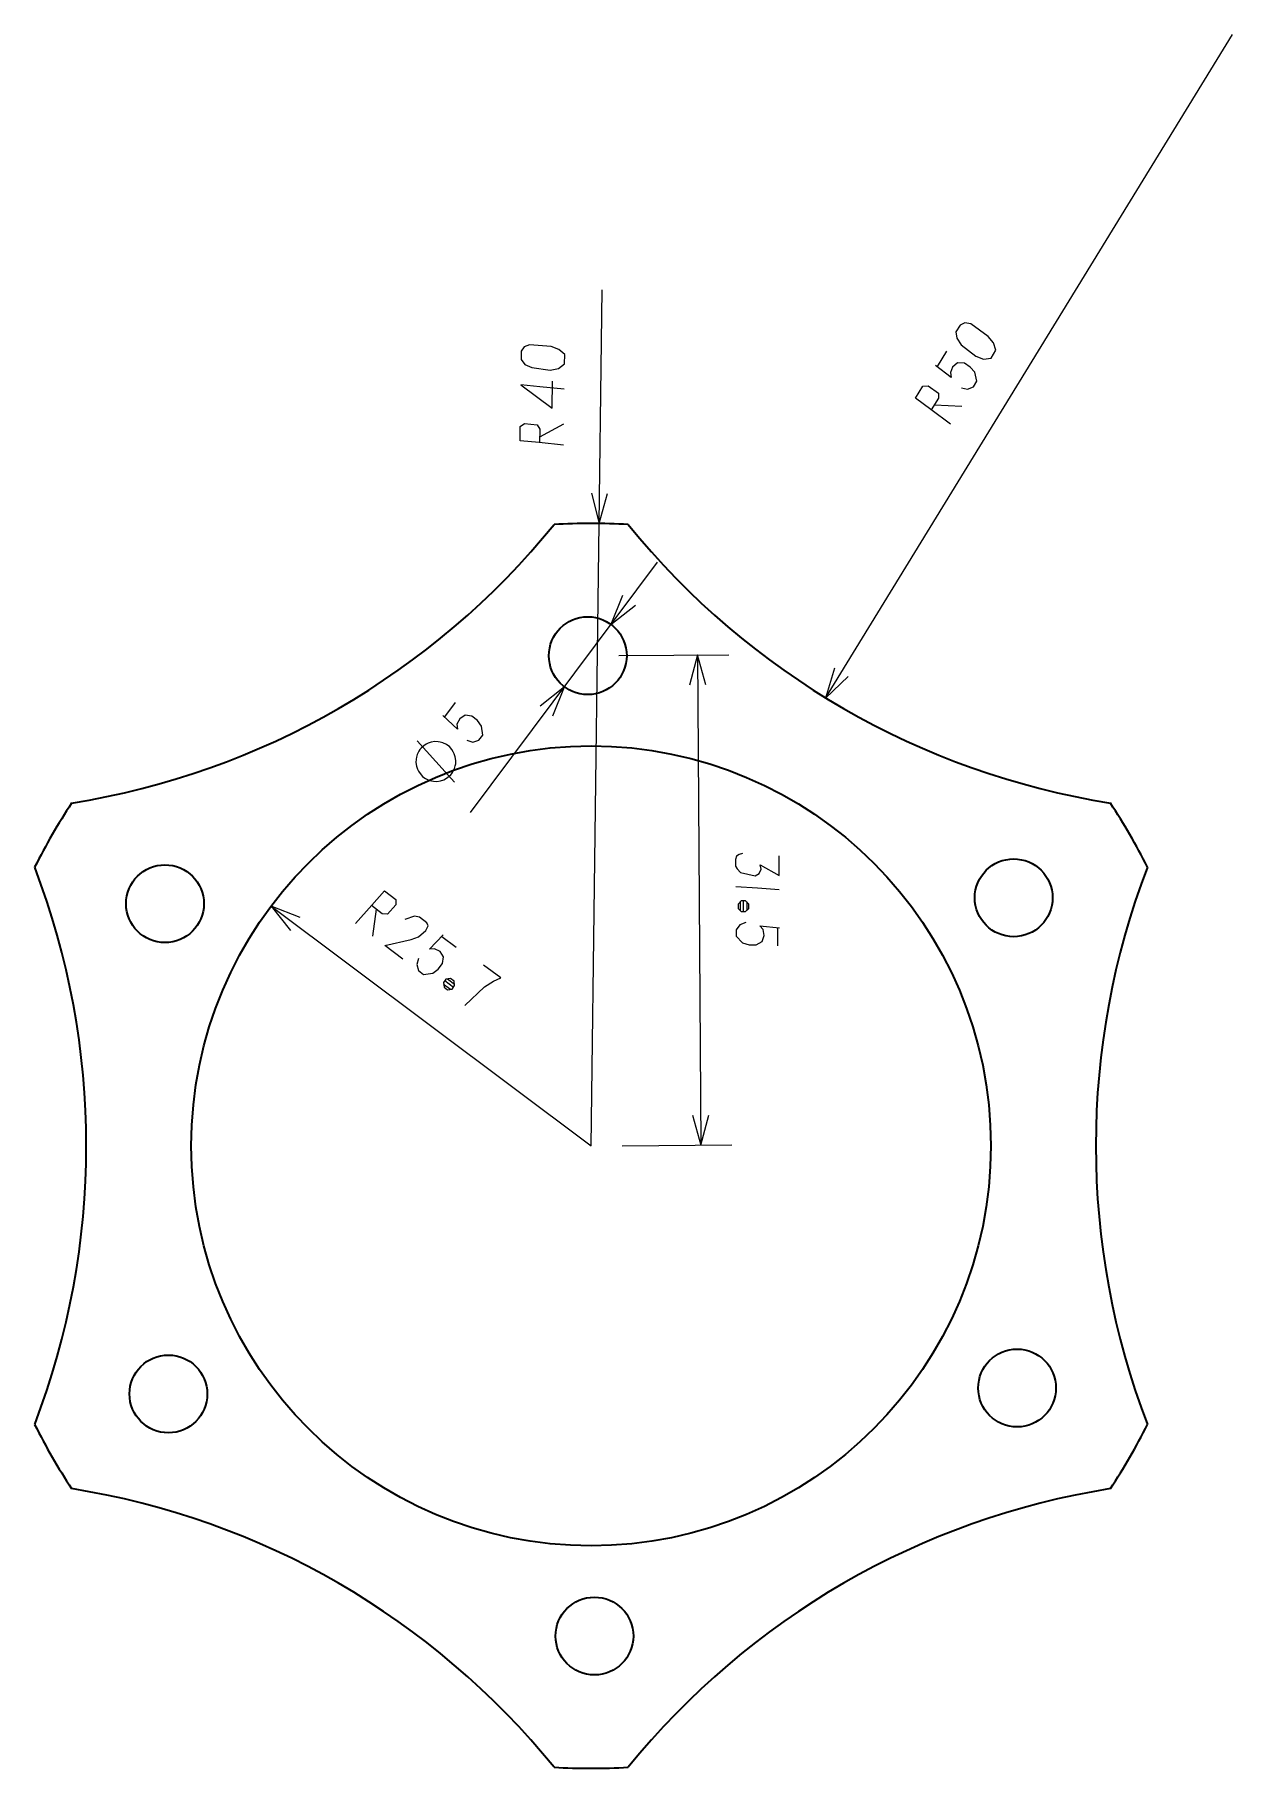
# Model space of a CAD drawing. Extents: x 382 to 459, y 503 to 614.
import ezdxf

# ---------------------------------------------------------------- set-up
doc = ezdxf.new("R2010")
doc.units = 0

msp = doc.modelspace()

# ---------------------------------------------------------------- linework, layer by layer
at = {"color": 3, "lineweight": 13}
for p, q in [((432.51, 571.28), (458.66, 613.91)), ((417.43, 542.5), (418.14, 597.5)), ((409.69, 563.93), (421.7, 580.01)), ((419.22, 574.01), (426.28, 574.06)), ((424.28, 574.05), (424.49, 542.55)), ((396.87, 557.91), (417.43, 542.5)), ((419.43, 542.51), (426.49, 542.56))]:
    msp.add_line(p, q, dxfattribs=at)
for points in [[(443.46, 593.63), (443.3, 594.1), (442.97, 594.51), (441.84, 595.33), (441.46, 595.39), (441.17, 595.24), (440.89, 594.8), (440.94, 594.4), (441.22, 593.98), (442.16, 593.24), (442.66, 593.06), (443.15, 593.12)], [(415.74, 593.36), (415.36, 593.68), (414.87, 593.86), (413.47, 593.98), (413.12, 593.85), (412.94, 593.57), (412.93, 593.04), (413.17, 592.72), (413.63, 592.51), (414.81, 592.35), (415.34, 592.45), (415.73, 592.76)], [(408.22, 568.23), (408.13, 568.3), (407.91, 568.39), (407.73, 568.45), (407.6, 568.47), (407.39, 568.48), (407.15, 568.45), (406.95, 568.38), (406.84, 568.32), (406.68, 568.21), (406.5, 568.06), (406.43, 567.97), (406.36, 567.87), (406.26, 567.65), (406.21, 567.48), (406.18, 567.35), (406.17, 567.14), (406.21, 566.89), (406.28, 566.7), (406.34, 566.58), (406.44, 566.43), (406.59, 566.24), (406.69, 566.17), (406.78, 566.1), (407, 566.01), (407.18, 565.95), (407.31, 565.93), (407.52, 565.92), (407.76, 565.95), (407.96, 566.02), (408.08, 566.08), (408.23, 566.19), (408.41, 566.34), (408.48, 566.43), (408.55, 566.53), (408.65, 566.75), (408.7, 566.92), (408.73, 567.05), (408.74, 567.26), (408.7, 567.51), (408.63, 567.7), (408.57, 567.82), (408.47, 567.97), (408.32, 568.16)], [(426.88, 558.03), (426.88, 557.75), (427.09, 557.55), (427.37, 557.55), (427.58, 557.76), (427.58, 558.04), (427.37, 558.25), (427.09, 558.25)], [(407.98, 552.7), (408.2, 552.53), (408.5, 552.57), (408.66, 552.8), (408.62, 553.09), (408.4, 553.26), (408.1, 553.22), (407.94, 552.99)]]:
    msp.add_lwpolyline(points, close=True, dxfattribs=at)
for points in [[(441.24, 591.22), (441.64, 591.13), (442.02, 591.27), (442.24, 591.63), (442.1, 592.21), (441.81, 592.55), (441.43, 592.79), (440.99, 592.81), (440.67, 592.55), (440.53, 592.19), (440.58, 591.87), (439.58, 592.65)], [(439.7, 592.58), (440.3, 593.56)], [(415.71, 591.12), (414.14, 591.28), (412.91, 591.4), (414.92, 589.9), (414.95, 591.65)], [(440.54, 588.87), (439.27, 589.81), (438.29, 590.54), (438.76, 591.32), (439.11, 591.35), (439.76, 590.87), (439.76, 590.54), (439.3, 589.8)], [(439.51, 590.12), (441.26, 590.03)], [(415.66, 587.53), (414.09, 587.69), (412.87, 587.81), (412.88, 588.72), (413.16, 588.92), (413.96, 588.84), (414.14, 588.56), (414.12, 587.69)], [(414.13, 588.07), (415.68, 588.89)], [(417.45, 584.44), (417.95, 582.5), (418.49, 584.42)], [(419.45, 577.86), (418.71, 576), (420.28, 577.24)], [(424.81, 572.12), (424.28, 574.05), (423.77, 572.11)], [(433.08, 573.2), (432.51, 571.28), (433.97, 572.66)], [(414.98, 570.14), (415.72, 572), (414.15, 570.76)], [(408.02, 570.06), (408.71, 570.99)], [(409.44, 568.57), (409.83, 568.45), (410.22, 568.56), (410.47, 568.89), (410.38, 569.48), (410.13, 569.84), (409.76, 570.12), (409.33, 570.18), (408.99, 569.95), (408.81, 569.6), (408.84, 569.28), (407.91, 570.15)], [(408.65, 565.87), (406.26, 568.53)], [(427.17, 561.29), (426.96, 561.22), (426.79, 561.11), (426.72, 560.9), (426.72, 560.48), (426.83, 560.31), (427.04, 560.07), (427.99, 559.86), (428.23, 560), (428.37, 560.29), (428.3, 560.56), (429.53, 559.87), (429.52, 561.13)], [(402.28, 556.8), (403.33, 557.97), (404.15, 558.89), (404.88, 558.34), (404.88, 557.99), (404.34, 557.39), (404.01, 557.42), (403.31, 557.94)], [(429.53, 558.96), (428.13, 559.06), (426.73, 559.15)], [(427.02, 558.18), (427.02, 557.62)], [(427.23, 557.55), (427.23, 558.25)], [(427.44, 558.18), (427.44, 557.62)], [(398.72, 557.17), (396.87, 557.91), (398.1, 556.34)], [(403.62, 557.71), (403.37, 555.98)], [(405.34, 554.5), (404.17, 555.38), (405.86, 555.77), (406.34, 555.94), (406.81, 556.33), (406.96, 556.65), (406.88, 556.84), (406.41, 557.2), (406.07, 557.27), (405.46, 557.04)], [(406.34, 554.54), (406.22, 554.15), (406.33, 553.76), (406.66, 553.51), (407.25, 553.59), (407.61, 553.85), (407.89, 554.21), (407.95, 554.64), (407.72, 554.99), (407.37, 555.16), (407.05, 555.14), (407.92, 556.06)], [(407.84, 555.95), (408.76, 555.26)], [(427.38, 556.85), (426.99, 556.71), (426.75, 556.39), (426.75, 555.97), (427.17, 555.55), (427.6, 555.41), (428.05, 555.42), (428.43, 555.63), (428.57, 556.02), (428.5, 556.4), (428.29, 556.64), (429.55, 556.51)], [(429.41, 556.51), (429.42, 555.36)], [(409.32, 551.51), (410.57, 552.72), (411.15, 553.08), (411.62, 553.29), (410.52, 554.11)], [(407.95, 552.89), (408.4, 552.56)], [(408.58, 552.68), (408.02, 553.1)], [(408.2, 553.23), (408.65, 552.89)], [(423.96, 544.48), (424.49, 542.55), (425, 544.48)]]:
    msp.add_lwpolyline(points, dxfattribs=at)
at = {"color": 7, "lineweight": 35}
for centre, radius in [((417.22, 574), 2.5), ((417.43, 542.5), 25.7), ((390.04, 558.06), 2.5), ((444.6, 558.44), 2.5), ((444.82, 526.94), 2.5), ((390.26, 526.56), 2.5), ((417.65, 511), 2.5)]:
    msp.add_circle(centre, radius, dxfattribs=at)
for centre, radius, start, end in [((376.2, 613.91), 50, 279.0158, 320.9842), ((417.43, 542.5), 40, 86.5923, 93.4077), ((458.66, 613.91), 50, 219.0158, 260.9842), ((417.43, 542.5), 40, 146.5923, 153.4077), ((417.43, 542.5), 40, 26.5923, 33.4077), ((334.98, 542.5), 50, 339.0158, 20.9842), ((499.88, 542.5), 50, 159.0158, 200.9842), ((417.43, 542.5), 40, 206.5923, 213.4077), ((417.43, 542.5), 40, 326.5923, 333.4077), ((376.2, 471.09), 50, 39.0158, 80.9842), ((458.66, 471.09), 50, 99.0158, 140.9842), ((417.43, 542.5), 40, 266.5923, 273.4077)]:
    msp.add_arc(centre, radius, start, end, dxfattribs=at)

doc.saveas('drawing.dxf')
